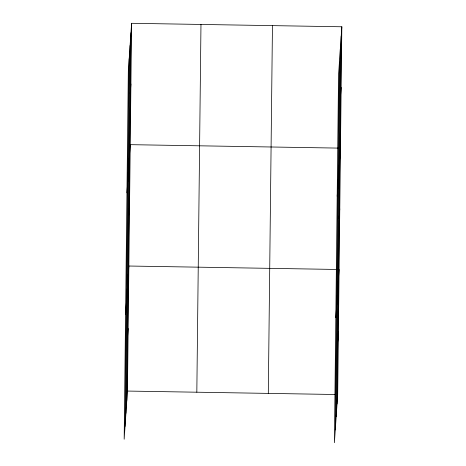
<?xml version="1.0" encoding="UTF-8"?>
<svg xmlns="http://www.w3.org/2000/svg" width="466" height="466" viewBox="0 0 466 466"><rect width="100%" height="100%" fill="white"/><g stroke="black" fill="none" stroke-linecap="round" stroke-linejoin="round"><path stroke-width="0.7" d="M125.034 426.448L129.187 58.687M125.931 413.284L130.084 45.517M126.804 400.504L130.952 32.742M131.598 23.3L128.313 71.461L124.166 439.228L127.451 391.061L131.598 23.3L341.834 26.772L337.687 394.539L334.402 442.7L338.549 74.939L341.834 26.772M196.827 392.209L200.974 24.448M268.305 393.391L272.459 25.63M335.275 429.92L339.423 62.159M336.172 416.755L340.32 48.994M337.04 403.975L341.194 36.214M130.27 93.421L130.911 83.979M126.944 192.825L130.23 144.664L338.299 148.101M128.901 214.785L129.542 205.343M125.575 314.189L128.861 266.022L336.93 269.459M127.509 337.984L128.156 328.542M340.506 96.893L341.153 87.457M337.18 196.297L340.465 148.136M339.137 218.257L339.784 208.815M335.811 317.661L339.097 269.499M337.751 341.456L338.392 332.019M127.451 391.061L335.52 394.504"/></g></svg>
